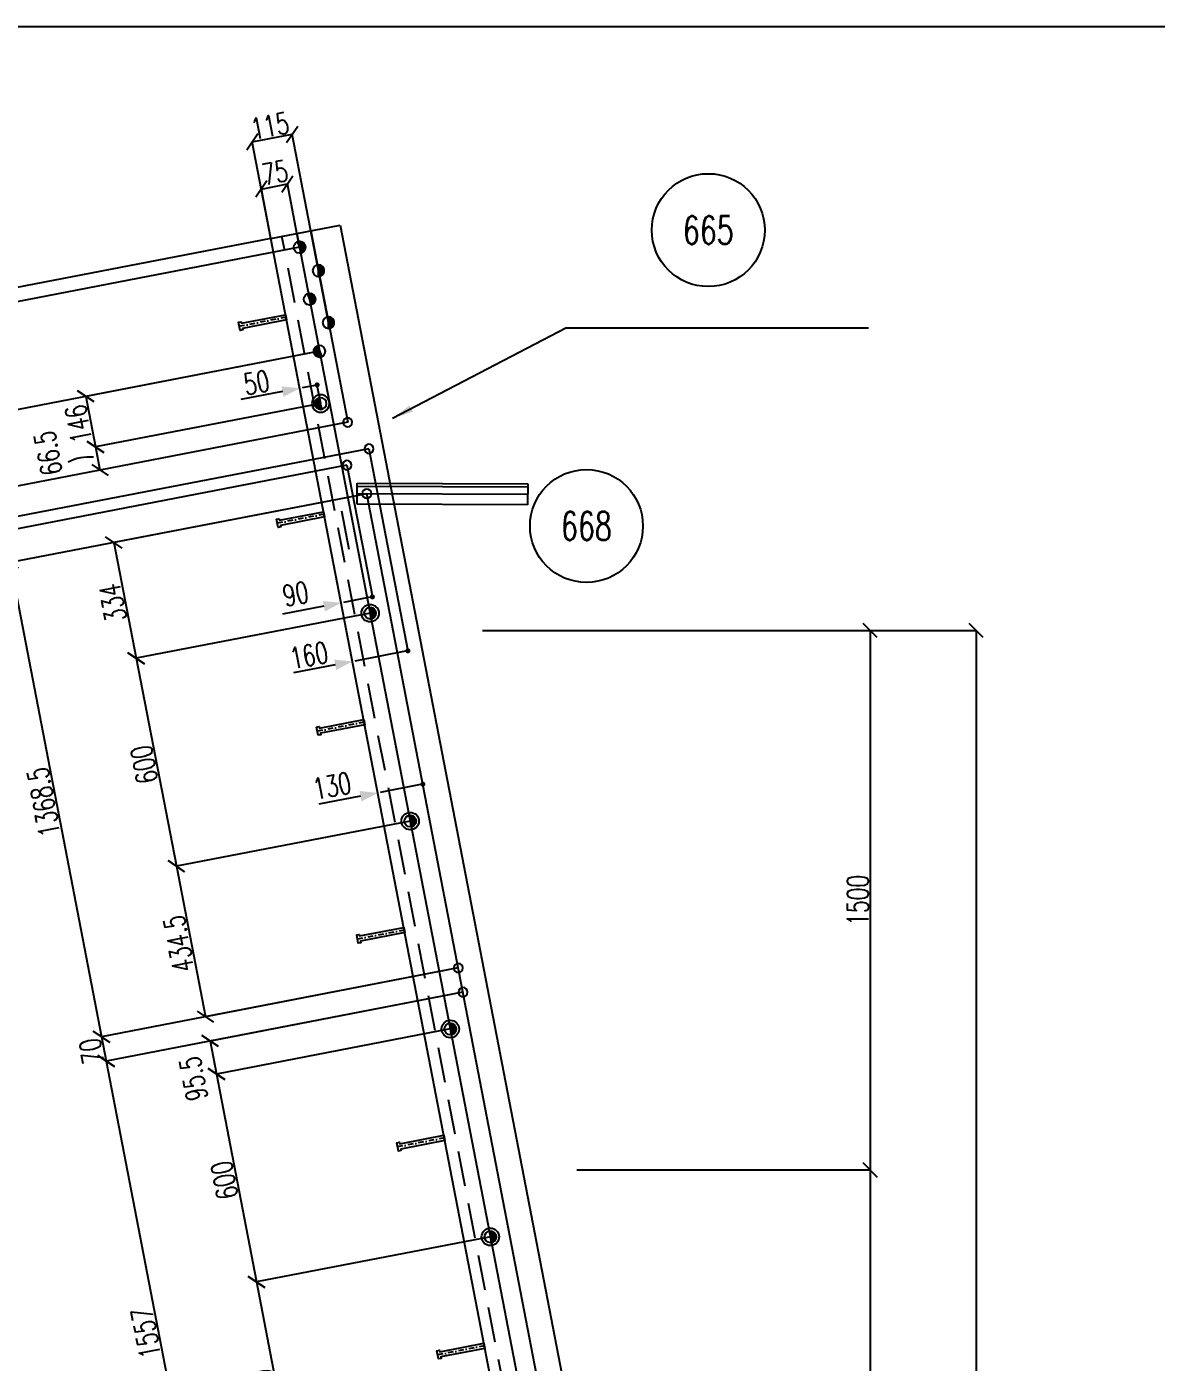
# Model space of a CAD drawing. Extents: x 650600 to 666820, y -4460 to 7020.
# Drawn here: x 660417 to 663619, y 3235 to 7020 of the extents above; entities that cross this region are included whole.
import ezdxf
from ezdxf.enums import TextEntityAlignment as Align

# ---------------------------------------------------------------- set-up
doc = ezdxf.new("R2010")
doc.units = 0
doc.header["$LTSCALE"] = 200
doc.header["$MEASUREMENT"] = 0
doc.linetypes.add('DASHDOT', pattern=[1, 0.5, -0.25, 0, -0.25])
doc.linetypes.add('DASHED', pattern=[0.75, 0.5, -0.25])
doc.layers.get('0').update_dxf_attribs({"linetype": 'CONTINUOUS'})
for name, color, linetype in [('ASSI', 6, 'CONTINUOUS'), ('BOLLINI_1', 7, 'CONTINUOUS'), ('Echelon', 1, 'CONTINUOUS'), ('FORI', 2, 'CONTINUOUS'), ('LINEA_ANG', 2, 'CONTINUOUS'), ('LS', 7, 'CONTINUOUS'), ('MZ', 6, 'DASHDOT'), ('QT_MAL', 7, 'CONTINUOUS'), ('QT_MPR', 7, 'CONTINUOUS'), ('QT_MSP', 7, 'CONTINUOUS'), ('TRAT-Y', 7, 'DASHED')]:
    doc.layers.add(name, color=color, linetype=linetype)
doc.styles.add('QUOTE', font='ROMANS8.SHX', dxfattribs={"width": 0.7})
doc.styles.add('RQL', font='ROMANS8.SHX', dxfattribs={"width": 0.7})
doc.styles.add('RS', font='ROMANS8.shx', dxfattribs={"width": 0.7})
doc.styles.get("Standard").update_dxf_attribs({"font": 'ROMANS8.SHX', "width": 0.7})
doc.dimstyles.new('FRECCE1', dxfattribs={"dimtxt": 60, "dimasz": 6.66, "dimexe": 0, "dimexo": 0, "dimgap": 1, "dimtad": 1, "dimzin": 0, "dimdsep": 46, "dimtxsty": 'RS', "dimblk1": 'QUOTP', "dimblk2": 'QUOTF', "dimsah": 1, "dimcen": 0, "dimclrd": 2, "dimclre": 2, "dimclrt": 7, "dimadec": 0, "dimazin": 0, "dimtfac": 1, "dimtix": 1, "dimtmove": 2, "dimatfit": 3, "dimldrblk": 'QUOTP', "dimfxl": 1, "dimtolj": 1, "dimtzin": 0, "dimarcsym": 0})
doc.dimstyles.new('TRATTO', dxfattribs={"dimscale": 0, "dimtxt": 60, "dimasz": 40, "dimexe": 0, "dimexo": 0, "dimgap": 5, "dimtad": 1, "dimrnd": 0.5, "dimdsep": 46, "dimtxsty": 'RS', "dimblk1": 'OBLIQUE', "dimblk2": 'OBLIQUE', "dimsah": 1, "dimcen": 0.09, "dimclrd": 2, "dimclre": 2, "dimclrt": 7, "dimadec": 0, "dimazin": 0, "dimtfac": 1, "dimtix": 1, "dimtmove": 2, "dimatfit": 3, "dimfxl": 1, "dimtolj": 1, "dimtzin": 0, "dimarcsym": 0})

# ---------------------------------------------------------------- blocks, each defined once
blk = doc.blocks.new('P20')
at = {"color": 0}
for p, q in [((0, 0.98), (0.02, 1)), ((0, 0.94), (0.06, 1)), ((1, -0.01), (0, 0.99)), ((0, 0.89), (0.1, 0.99)), ((0, 0.85), (0.14, 0.99)), ((0, 0.8), (0.18, 0.98)), ((0, 0.76), (0.22, 0.98)), ((0, 0.71), (0.25, 0.97)), ((0, 0.67), (0.29, 0.96)), ((1, -0.05), (0, 0.95)), ((0, 0.62), (0.32, 0.95)), ((0, 0.58), (0.36, 0.93)), ((0, 0.53), (0.39, 0.92)), ((0, 0.49), (0.42, 0.91)), ((1, -0.09), (0, 0.9)), ((0, 0.44), (0.45, 0.89)), ((0, 0.4), (0.48, 0.88)), ((0.99, -0.13), (0, 0.86)), ((0, 0.35), (0.51, 0.86)), ((0, 0.31), (0.54, 0.84)), ((0, 0.26), (0.56, 0.83)), ((0.99, -0.17), (0, 0.81)), ((0, 0.22), (0.59, 0.81)), ((0, 0.17), (0.61, 0.79)), ((0.98, -0.21), (0, 0.77)), ((0, 0.13), (0.64, 0.77)), ((0, 0.08), (0.66, 0.75)), ((0, 0.04), (0.69, 0.73)), ((0.97, -0.25), (0, 0.72)), ((0, -0.01), (0.71, 0.7)), ((0.96, -0.28), (0, 0.68)), ((0, -0.05), (0.73, 0.68)), ((0, -0.1), (0.75, 0.66)), ((0.95, -0.32), (0, 0.63)), ((0, -0.14), (0.77, 0.63)), ((0, -0.19), (0.79, 0.61)), ((0.94, -0.35), (0, 0.59)), ((0, -0.23), (0.81, 0.58)), ((0, -0.28), (0.83, 0.56)), ((0.92, -0.38), (0, 0.54)), ((0, -0.32), (0.85, 0.53)), ((0.91, -0.41), (0, 0.5)), ((0, -0.36), (0.87, 0.5)), ((0, -0.41), (0.88, 0.47)), ((0.9, -0.44), (0, 0.45)), ((0, -0.45), (0.9, 0.44)), ((0.88, -0.47), (0, 0.41)), ((0, -0.5), (0.91, 0.41)), ((0, -0.54), (0.92, 0.38)), ((0.87, -0.5), (0, 0.36)), ((0, -0.59), (0.94, 0.35)), ((0.85, -0.53), (0, 0.32)), ((0, -0.63), (0.95, 0.31)), ((0, -0.68), (0.96, 0.28)), ((0.83, -0.56), (0, 0.27)), ((0, -0.72), (0.97, 0.25)), ((0.81, -0.58), (0, 0.23)), ((0, -0.77), (0.98, 0.21)), ((0.79, -0.61), (0, 0.18)), ((0, -0.81), (0.99, 0.17)), ((0.77, -0.63), (0, 0.14)), ((0, -0.86), (0.99, 0.13)), ((0.75, -0.66), (0, 0.09)), ((0, -0.9), (1, 0.09)), ((0.73, -0.68), (0, 0.05)), ((0, -0.95), (1, 0.05)), ((0.71, -0.7), (0, 0.01)), ((0, -0.99), (1, 0.01)), ((1, 0.04), (0.04, 1)), ((1, 0.09), (0.09, 1)), ((0.99, 0.14), (0.14, 0.99)), ((0.98, 0.19), (0.19, 0.98)), ((0.97, 0.25), (0.25, 0.97)), ((0.95, 0.31), (0.31, 0.95)), ((0.92, 0.38), (0.38, 0.92)), ((0.88, 0.47), (0.47, 0.88)), ((0.81, 0.59), (0.59, 0.81)), ((0.69, -0.73), (0, -0.04)), ((0.66, -0.75), (0, -0.08)), ((0.64, -0.77), (0, -0.13)), ((0.61, -0.79), (0, -0.17)), ((0.59, -0.81), (0, -0.22)), ((0.56, -0.83), (0, -0.26)), ((0.54, -0.84), (0, -0.31)), ((0.51, -0.86), (0, -0.35)), ((0.48, -0.88), (0, -0.4)), ((0.45, -0.89), (0, -0.44)), ((0.42, -0.91), (0, -0.49)), ((0.39, -0.92), (0, -0.53)), ((0.36, -0.93), (0, -0.58)), ((0.32, -0.95), (0, -0.62)), ((0.29, -0.96), (0, -0.67)), ((0.25, -0.97), (0, -0.71)), ((0.22, -0.98), (0, -0.76)), ((0.18, -0.98), (0, -0.8)), ((0.14, -0.99), (0, -0.85)), ((0.1, -0.99), (0, -0.89)), ((0.04, -1), (1, -0.04)), ((0.09, -1), (1, -0.09)), ((0.14, -0.99), (0.99, -0.14)), ((0.19, -0.98), (0.98, -0.19)), ((0.25, -0.97), (0.97, -0.25)), ((0.31, -0.95), (0.95, -0.31)), ((0.38, -0.92), (0.92, -0.38)), ((0.47, -0.88), (0.88, -0.47)), ((0.59, -0.81), (0.81, -0.59))]:
    blk.add_line(p, q, dxfattribs=at)
for radius in [1.5, 1]:
    blk.add_circle((0, 0), radius)
blk = doc.blocks.new('QUOTP')
at = {"layer": 'ASSI', "color": 2, "const_width": 1.07}
blk.add_lwpolyline([(-0.53, 0, 1), (0.53, 0, 1)], format="xyb", close=True, dxfattribs=at)
blk = doc.blocks.new('QUOTF')
at = {"layer": 'LS', "color": 2}
blk.add_line((7.5, 0), (25.5, 0), dxfattribs=at)
blk.add_solid([(7.5, 2.25), (0, 0), (7.5, -2.25)], dxfattribs=at)
blk = doc.blocks.new('*D21')
at = {"layer": 'QT_MAL', "color": 2, "lineweight": -2, "transparency": 16777216}
for p, q in [((661191.4, 5995.1), (661191.4, 5995.1)), ((661233.9, 6003.3), (661197.9, 5996.4)), ((661240.5, 6004.6), (661240.5, 6004.6))]:
    blk.add_line(p, q, dxfattribs=at)
at = {"layer": 'QT_MAL', "color": 2, "lineweight": -2, "transparency": 16777216, "xscale": 6.66, "yscale": 6.66, "zscale": 6.66}
for name, p, rotation in [('QUOTF', (661191.4, 5995.1), 190.9154326102406), ('QUOTP', (661240.5, 6004.6), 10.91543261024063)]:
    blk.add_blockref(name, p, dxfattribs=dict(at, rotation=rotation))
at = {"layer": 'QT_MAL', "color": 7, "transparency": 16777216, "insert": (661068.8, 6011.4), "char_height": 60, "attachment_point": 5, "rotation": 10.9154, "style": 'RS'}
blk.add_mtext('\\A1;50', dxfattribs=at)
blk = doc.blocks.new('_OBLIQUE')
at = {"color": 0, "linetype": 'ByBlock'}
blk.add_line((-0.5, -0.5), (0.5, 0.5), dxfattribs=at)
blk = doc.blocks.new('*D22')
at = {"layer": 'LS', "color": 2, "lineweight": -2, "transparency": 16777216}
for p, q in [((661709.6, 5308.5), (663108.1, 5308.5)), ((663108.1, 5308.5), (663108.1, -806.3)), ((660999.9, -806.3), (663108.1, -806.3))]:
    blk.add_line(p, q, dxfattribs=at)
at = {"layer": 'LS', "color": 2, "lineweight": -2, "transparency": 16777216, "xscale": 40, "yscale": 40, "zscale": 40}
for p, rotation in [((663108.1, 5308.5), 90), ((663108.1, -806.3), 270)]:
    blk.add_blockref('_OBLIQUE', p, dxfattribs=dict(at, rotation=rotation))
at = {"layer": 'LS', "color": 7, "transparency": 16777216, "insert": (663073.1, 2251.1), "char_height": 60, "attachment_point": 5, "rotation": 90, "style": 'RS'}
blk.add_mtext('\\A1;6000', dxfattribs=at)
blk = doc.blocks.new('*D23')
at = {"layer": 'LS', "color": 2, "lineweight": -2, "transparency": 16777216}
for p, q in [((661709.6, 5308.5), (662808.1, 5308.5)), ((662808.1, 5308.5), (662808.1, 3779.8)), ((661976.6, 3779.8), (662808.1, 3779.8))]:
    blk.add_line(p, q, dxfattribs=at)
at = {"layer": 'LS', "color": 2, "lineweight": -2, "transparency": 16777216, "xscale": 40, "yscale": 40, "zscale": 40}
for p, rotation in [((662808.1, 5308.5), 90), ((662808.1, 3779.8), 270)]:
    blk.add_blockref('_OBLIQUE', p, dxfattribs=dict(at, rotation=rotation))
at = {"layer": 'LS', "color": 7, "transparency": 16777216, "insert": (662773.1, 4544.1), "char_height": 60, "attachment_point": 5, "rotation": 90, "style": 'RS'}
blk.add_mtext('\\A1;1500', dxfattribs=at)
blk = doc.blocks.new('*D24')
at = {"layer": 'LS', "color": 2, "lineweight": -2, "transparency": 16777216}
for p, q in [((661976.6, 3779.8), (662808.1, 3779.8)), ((662808.1, 3779.8), (662808.1, 2251.1)), ((662567.5, 2251.1), (662808.1, 2251.1))]:
    blk.add_line(p, q, dxfattribs=at)
at = {"layer": 'LS', "color": 2, "lineweight": -2, "transparency": 16777216, "xscale": 40, "yscale": 40, "zscale": 40}
for p, rotation in [((662808.1, 3779.8), 90), ((662808.1, 2251.1), 270)]:
    blk.add_blockref('_OBLIQUE', p, dxfattribs=dict(at, rotation=rotation))
at = {"layer": 'LS', "color": 7, "transparency": 16777216, "insert": (662773.1, 3015.4), "char_height": 60, "attachment_point": 5, "rotation": 90, "style": 'RS'}
blk.add_mtext('\\A1;1500', dxfattribs=at)
blk = doc.blocks.new('16')
blk.add_circle((0, 0), 1)
blk = doc.blocks.new('20')
at = {"color": 0}
for p, q in [((0, 0.98), (0.02, 1)), ((0, 0.94), (0.06, 1)), ((1, -0.01), (0, 0.99)), ((0, 0.89), (0.1, 0.99)), ((0, 0.85), (0.14, 0.99)), ((0, 0.8), (0.18, 0.98)), ((0, 0.76), (0.22, 0.98)), ((0, 0.71), (0.25, 0.97)), ((0, 0.67), (0.29, 0.96)), ((1, -0.05), (0, 0.95)), ((0, 0.62), (0.32, 0.95)), ((0, 0.58), (0.36, 0.93)), ((0, 0.53), (0.39, 0.92)), ((0, 0.49), (0.42, 0.91)), ((1, -0.09), (0, 0.9)), ((0, 0.44), (0.45, 0.89)), ((0, 0.4), (0.48, 0.88)), ((0.99, -0.13), (0, 0.86)), ((0, 0.35), (0.51, 0.86)), ((0, 0.31), (0.54, 0.84)), ((0, 0.26), (0.56, 0.83)), ((0.99, -0.17), (0, 0.81)), ((0, 0.22), (0.59, 0.81)), ((0, 0.17), (0.61, 0.79)), ((0.98, -0.21), (0, 0.77)), ((0, 0.13), (0.64, 0.77)), ((0, 0.08), (0.66, 0.75)), ((0, 0.04), (0.69, 0.73)), ((0.97, -0.25), (0, 0.72)), ((0, -0.01), (0.71, 0.7)), ((0.96, -0.28), (0, 0.68)), ((0, -0.05), (0.73, 0.68)), ((0, -0.1), (0.75, 0.66)), ((0.95, -0.32), (0, 0.63)), ((0, -0.14), (0.77, 0.63)), ((0, -0.19), (0.79, 0.61)), ((0.94, -0.35), (0, 0.59)), ((0, -0.23), (0.81, 0.58)), ((0, -0.28), (0.83, 0.56)), ((0.92, -0.38), (0, 0.54)), ((0, -0.32), (0.85, 0.53)), ((0.91, -0.41), (0, 0.5)), ((0, -0.36), (0.87, 0.5)), ((0, -0.41), (0.88, 0.47)), ((0.9, -0.44), (0, 0.45)), ((0, -0.45), (0.9, 0.44)), ((0.88, -0.47), (0, 0.41)), ((0, -0.5), (0.91, 0.41)), ((0, -0.54), (0.92, 0.38)), ((0.87, -0.5), (0, 0.36)), ((0, -0.59), (0.94, 0.35)), ((0.85, -0.53), (0, 0.32)), ((0, -0.63), (0.95, 0.31)), ((0, -0.68), (0.96, 0.28)), ((0.83, -0.56), (0, 0.27)), ((0, -0.72), (0.97, 0.25)), ((0.81, -0.58), (0, 0.23)), ((0, -0.77), (0.98, 0.21)), ((0.79, -0.61), (0, 0.18)), ((0, -0.81), (0.99, 0.17)), ((0.77, -0.63), (0, 0.14)), ((0, -0.86), (0.99, 0.13)), ((0.75, -0.66), (0, 0.09)), ((0, -0.9), (1, 0.09)), ((0.73, -0.68), (0, 0.05)), ((0, -0.95), (1, 0.05)), ((0.71, -0.7), (0, 0.01)), ((0, -0.99), (1, 0.01)), ((1, 0.04), (0.04, 1)), ((1, 0.09), (0.09, 1)), ((0.99, 0.14), (0.14, 0.99)), ((0.98, 0.19), (0.19, 0.98)), ((0.97, 0.25), (0.25, 0.97)), ((0.95, 0.31), (0.31, 0.95)), ((0.92, 0.38), (0.38, 0.92)), ((0.88, 0.47), (0.47, 0.88)), ((0.81, 0.59), (0.59, 0.81)), ((0.69, -0.73), (0, -0.04)), ((0.66, -0.75), (0, -0.08)), ((0.64, -0.77), (0, -0.13)), ((0.61, -0.79), (0, -0.17)), ((0.59, -0.81), (0, -0.22)), ((0.56, -0.83), (0, -0.26)), ((0.54, -0.84), (0, -0.31)), ((0.51, -0.86), (0, -0.35)), ((0.48, -0.88), (0, -0.4)), ((0.45, -0.89), (0, -0.44)), ((0.42, -0.91), (0, -0.49)), ((0.39, -0.92), (0, -0.53)), ((0.36, -0.93), (0, -0.58)), ((0.32, -0.95), (0, -0.62)), ((0.29, -0.96), (0, -0.67)), ((0.25, -0.97), (0, -0.71)), ((0.22, -0.98), (0, -0.76)), ((0.18, -0.98), (0, -0.8)), ((0.14, -0.99), (0, -0.85)), ((0.1, -0.99), (0, -0.89)), ((0.04, -1), (1, -0.04)), ((0.09, -1), (1, -0.09)), ((0.14, -0.99), (0.99, -0.14)), ((0.19, -0.98), (0.98, -0.19)), ((0.25, -0.97), (0.97, -0.25)), ((0.31, -0.95), (0.95, -0.31)), ((0.38, -0.92), (0.92, -0.38)), ((0.47, -0.88), (0.88, -0.47)), ((0.59, -0.81), (0.81, -0.59))]:
    blk.add_line(p, q, dxfattribs=at)
blk.add_line((0, 1), (0, -1))
blk.add_circle((0, 0), 1)
blk = doc.blocks.new('*D34')
at = {"layer": 'QT_MAL', "color": 2, "lineweight": -2, "transparency": 16777216}
for p, q in [((661491.3, 5249.8), (661347.3, 5222)), ((661497.8, 5251.1), (661497.8, 5251.1))]:
    blk.add_line(p, q, dxfattribs=at)
at = {"layer": 'QT_MAL', "color": 2, "lineweight": -2, "transparency": 16777216, "xscale": 6.66, "yscale": 6.66, "zscale": 6.66}
for name, p, rotation in [('QUOTF', (661340.7, 5220.8), 190.9154326102521), ('QUOTP', (661497.8, 5251.1), 10.91543261025214)]:
    blk.add_blockref(name, p, dxfattribs=dict(at, rotation=rotation))
at = {"layer": 'QT_MAL', "color": 7, "transparency": 16777216, "insert": (661217.2, 5238.3), "char_height": 60, "attachment_point": 5, "rotation": 10.9154, "style": 'RS'}
blk.add_mtext('\\A1;160', dxfattribs=at)
blk = doc.blocks.new('*D35')
at = {"layer": 'QT_MAL', "color": 2, "lineweight": -2, "transparency": 16777216}
for p, q in [((661308.7, 5386.9), (661308.7, 5386.9)), ((661390.5, 5402.7), (661315.2, 5388.2)), ((661397.1, 5403.9), (661397.1, 5403.9))]:
    blk.add_line(p, q, dxfattribs=at)
at = {"layer": 'QT_MAL', "color": 2, "lineweight": -2, "transparency": 16777216, "xscale": 6.66, "yscale": 6.66, "zscale": 6.66}
for name, p, rotation in [('QUOTF', (661308.7, 5386.9), 190.9154326102534), ('QUOTP', (661397.1, 5403.9), 10.91543261025334)]:
    blk.add_blockref(name, p, dxfattribs=dict(at, rotation=rotation))
at = {"layer": 'QT_MAL', "color": 7, "transparency": 16777216, "insert": (661179.8, 5412), "char_height": 60, "attachment_point": 5, "rotation": 10.9154, "style": 'RS'}
blk.add_mtext('\\A1;90', dxfattribs=at)
blk = doc.blocks.new('*D38')
at = {"layer": 'LS', "color": 2, "lineweight": -2, "transparency": 16777216}
for p, q in [((661082.5, 6559.8), (661156.1, 6574.1)), ((661109.5, 6419.8), (661082.5, 6559.8)), ((661190.8, 6394.5), (661156.1, 6574.1))]:
    blk.add_line(p, q, dxfattribs=at)
at = {"layer": 'LS', "color": 2, "lineweight": -2, "transparency": 16777216, "xscale": 40, "yscale": 40, "zscale": 40}
for p, rotation in [((661156.1, 6574.1), 10.91543261400001), ((661082.5, 6559.8), 190.915432614)]:
    blk.add_blockref('_OBLIQUE', p, dxfattribs=dict(at, rotation=rotation))
at = {"layer": 'LS', "color": 7, "transparency": 16777216, "insert": (661121.1, 6606.4), "char_height": 60, "attachment_point": 5, "rotation": 10.9154, "style": 'RS'}
blk.add_mtext('\\A1;75', dxfattribs=at)
blk = doc.blocks.new('*D39')
at = {"layer": 'LS', "color": 2, "lineweight": -2, "transparency": 16777216}
for p, q in [((661056.8, 6693.1), (661169.7, 6714.9)), ((661272.6, 6181.2), (661169.7, 6714.9)), ((661109.5, 6419.8), (661056.8, 6693.1))]:
    blk.add_line(p, q, dxfattribs=at)
at = {"layer": 'LS', "color": 2, "lineweight": -2, "transparency": 16777216, "xscale": 40, "yscale": 40, "zscale": 40}
for p, rotation in [((661169.7, 6714.9), 10.91543261400001), ((661056.8, 6693.1), 190.915432614)]:
    blk.add_blockref('_OBLIQUE', p, dxfattribs=dict(at, rotation=rotation))
at = {"layer": 'LS', "color": 7, "transparency": 16777216, "insert": (661106.6, 6738.4), "char_height": 60, "attachment_point": 5, "rotation": 10.9154, "style": 'RS'}
blk.add_mtext('\\A1;115', dxfattribs=at)
blk = doc.blocks.new('A$C6E393FD9')
at = {"layer": 'Echelon', "color": 3}
blk.add_lwpolyline([(2.5, 0), (0, 19.8), (168.6, 41.4), (167.9, 47.2), (177.8, 48.5), (181.8, 17.1), (171.9, 15.8), (171.2, 21.6), (2.5, 0)], close=True, dxfattribs=at)
at = {"layer": 'MZ', "ltscale": 0.2}
blk.add_line((1.3, 9.9), (179.8, 32.8), dxfattribs=at)
blk = doc.blocks.new('ASSE98')
blk.add_line((0, 0), (1, 0))
at = {"color": 7, "style": 'QUOTE', "width": 0.5, "flags": 1}
for tag, p in [('TI', (1.3831, 6.8273)), ('DI_S', (1.3831, 6.4218)), ('D_S', (1.3831, 6.0209)), ('E_S', (1.3831, 5.6806)), ('NFORI', (1.3645, 5.2979)), ('ALAR', (1.3635, 4.9325)), ('FAM', (1.3775, 4.5465)), ('ALA', (1.3831, 4.1926)), ('DISP2', (1.3831, 3.8497)), ('DISP1', (1.3831, 3.5069)), ('PINZAF', (1.3831, 3.164)), ('PINZAI', (1.3831, 2.8211)), ('TRP', (1.3831, 2.4783)), ('NP', (1.3831, 2.1354)), ('SV', (1.3831, 1.7926)), ('PESO', (1.3831, 1.4497)), ('QUA', (1.3831, 1.1069)), ('LUN', (1.3831, 0.764)), ('PROF', (1.3831, 0.4211)), ('POS', (1.3831, 0.0783))]:
    blk.add_attdef(tag, p, '', height=0.2, dxfattribs=at)
at = {"color": 7, "flags": 1}
for tag, p in [('LAV1', (3.0743, 6.8285)), ('LAV2', (3.0743, 6.4951)), ('LAV3', (3.0743, 6.1618)), ('LAV4', (3.0743, 5.8285)), ('LAV5', (3.0743, 5.4951)), ('LAV6', (3.0743, 5.1618)), ('LAV7', (3.0743, 4.8285)), ('LAV8', (3.0743, 4.4951)), ('LAV9', (3.0743, 4.1618)), ('LAV10', (3.0743, 3.8285))]:
    blk.add_attdef(tag, p, '', height=0.2, dxfattribs=at)
blk = doc.blocks.new('*D78')
at = {"layer": 'QT_MPR', "color": 2, "lineweight": -2, "transparency": 16777216}
for p, q in [((661109.5, 6419.9), (660225.8, 6249.4)), ((661190.8, 6394.5), (660233.4, 6209.9)), ((660225.8, 6249.4), (660233.4, 6209.9))]:
    blk.add_line(p, q, dxfattribs=at)
at = {"layer": 'QT_MPR', "color": 2, "lineweight": -2, "transparency": 16777216, "xscale": 40, "yscale": 40, "zscale": 40}
for p, rotation in [((660225.8, 6249.4), 100.9154326102502), ((660233.4, 6209.9), 280.9154326102502)]:
    blk.add_blockref('_OBLIQUE', p, dxfattribs=dict(at, rotation=rotation))
at = {"layer": 'QT_MPR', "color": 7, "transparency": 16777216, "insert": (660168.3, 6319.8), "char_height": 60, "attachment_point": 5, "rotation": 100.9154, "style": 'RS'}
blk.add_mtext('\\A1;40.5', dxfattribs=at)
blk = doc.blocks.new('*D79')
at = {"layer": 'QT_MPR', "color": 2, "lineweight": -2, "transparency": 16777216}
for p, q in [((661190.8, 6394.5), (660233.4, 6209.9)), ((660233.4, 6209.9), (660290.2, 5915.3)), ((661247.6, 6099.9), (660290.2, 5915.3))]:
    blk.add_line(p, q, dxfattribs=at)
at = {"layer": 'QT_MPR', "color": 2, "lineweight": -2, "transparency": 16777216, "xscale": 40, "yscale": 40, "zscale": 40}
for p, rotation in [((660233.4, 6209.9), 100.9154326102502), ((660290.2, 5915.3), 280.9154326102502)]:
    blk.add_blockref('_OBLIQUE', p, dxfattribs=dict(at, rotation=rotation))
at = {"layer": 'QT_MPR', "color": 7, "transparency": 16777216, "insert": (660302.3, 6070.5), "char_height": 60, "attachment_point": 5, "rotation": 100.9154, "style": 'RS'}
blk.add_mtext('\\A1;75x4', dxfattribs=at)
blk = doc.blocks.new('*D80')
at = {"layer": 'QT_MPR', "color": 2, "lineweight": -2, "transparency": 16777216}
for p, q in [((661190.8, 6394.5), (660233.4, 6209.9)), ((660233.4, 6209.9), (660290.2, 5915.3)), ((661247.6, 6099.9), (660290.2, 5915.3))]:
    blk.add_line(p, q, dxfattribs=at)
at = {"layer": 'QT_MPR', "color": 2, "lineweight": -2, "transparency": 16777216, "xscale": 40, "yscale": 40, "zscale": 40}
for p, rotation in [((660233.4, 6209.9), 100.9154326102502), ((660290.2, 5915.3), 280.9154326102502)]:
    blk.add_blockref('_OBLIQUE', p, dxfattribs=dict(at, rotation=rotation))
at = {"layer": 'QT_MPR', "color": 7, "transparency": 16777216, "insert": (660227.4, 6056), "char_height": 60, "attachment_point": 5, "rotation": 100.9154, "style": 'RS'}
blk.add_mtext('\\A1;300', dxfattribs=at)
blk = doc.blocks.new('*D81')
at = {"layer": 'QT_MPR', "color": 2, "lineweight": -2, "transparency": 16777216}
for p, q in [((661247.6, 6099.9), (660290.2, 5915.3)), ((660290.2, 5915.3), (660330.5, 5706.6)), ((661327.1, 5898.8), (660330.5, 5706.6))]:
    blk.add_line(p, q, dxfattribs=at)
at = {"layer": 'QT_MPR', "color": 2, "lineweight": -2, "transparency": 16777216, "xscale": 40, "yscale": 40, "zscale": 40}
for p, rotation in [((660290.2, 5915.3), 100.9154326102502), ((660330.5, 5706.6), 280.9154326102502)]:
    blk.add_blockref('_OBLIQUE', p, dxfattribs=dict(at, rotation=rotation))
at = {"layer": 'QT_MPR', "color": 7, "transparency": 16777216, "insert": (660276, 5804.3), "char_height": 60, "attachment_point": 5, "rotation": 100.9154, "style": 'RS'}
blk.add_mtext('\\A1;212.5', dxfattribs=at)
blk = doc.blocks.new('*D82')
at = {"layer": 'QT_MPR', "color": 2, "lineweight": -2, "transparency": 16777216}
for p, q in [((661327.1, 5898.8), (660330.5, 5706.6)), ((661387.4, 5823.5), (660346.6, 5622.8)), ((660330.5, 5706.6), (660346.6, 5622.8))]:
    blk.add_line(p, q, dxfattribs=at)
at = {"layer": 'QT_MPR', "color": 2, "lineweight": -2, "transparency": 16777216, "xscale": 40, "yscale": 40, "zscale": 40}
for p, rotation in [((660330.5, 5706.6), 100.9154326102502), ((660346.6, 5622.8), 280.9154326102502)]:
    blk.add_blockref('_OBLIQUE', p, dxfattribs=dict(at, rotation=rotation))
at = {"layer": 'QT_MPR', "color": 7, "transparency": 16777216, "insert": (660215.8, 5641), "char_height": 60, "attachment_point": 5, "rotation": 100.9154, "style": 'RS'}
blk.add_mtext('\\A1;85', dxfattribs=at)
blk = doc.blocks.new('*D83')
at = {"layer": 'QT_MPR', "color": 2, "lineweight": -2, "transparency": 16777216}
for p, q in [((661387.4, 5823.5), (660346.6, 5622.8)), ((661325.1, 5777), (660353, 5589.6)), ((660346.6, 5622.8), (660353, 5589.6))]:
    blk.add_line(p, q, dxfattribs=at)
at = {"layer": 'QT_MPR', "color": 2, "lineweight": -2, "transparency": 16777216, "xscale": 40, "yscale": 40, "zscale": 40}
for p, rotation in [((660346.6, 5622.8), 100.9154326102502), ((660353, 5589.6), 280.9154326102502)]:
    blk.add_blockref('_OBLIQUE', p, dxfattribs=dict(at, rotation=rotation))
at = {"layer": 'QT_MPR', "color": 7, "transparency": 16777216, "insert": (660315.4, 5599.6), "char_height": 60, "attachment_point": 5, "rotation": 100.9154, "style": 'RS'}
blk.add_mtext('\\A1;34', dxfattribs=at)
blk = doc.blocks.new('*D84')
at = {"layer": 'QT_MPR', "color": 2, "lineweight": -2, "transparency": 16777216}
for p, q in [((661325.1, 5777), (660353, 5589.6)), ((661381.4, 5696.2), (660370.1, 5501.2)), ((660353, 5589.6), (660370.1, 5501.2))]:
    blk.add_line(p, q, dxfattribs=at)
at = {"layer": 'QT_MPR', "color": 2, "lineweight": -2, "transparency": 16777216, "xscale": 40, "yscale": 40, "zscale": 40}
for p, rotation in [((660353, 5589.6), 100.9154326102502), ((660370.1, 5501.2), 280.9154326102502)]:
    blk.add_blockref('_OBLIQUE', p, dxfattribs=dict(at, rotation=rotation))
at = {"layer": 'QT_MPR', "color": 7, "transparency": 16777216, "insert": (660238.8, 5521.7), "char_height": 60, "attachment_point": 5, "rotation": 100.9154, "style": 'RS'}
blk.add_mtext('\\A1;90', dxfattribs=at)
blk = doc.blocks.new('*D85')
at = {"layer": 'QT_MPR', "color": 2, "lineweight": -2, "transparency": 16777216}
for p, q in [((661381.4, 5696.2), (660370.1, 5501.2)), ((660370.1, 5501.2), (660629.3, 4157.2)), ((661640.6, 4352.2), (660629.3, 4157.2))]:
    blk.add_line(p, q, dxfattribs=at)
at = {"layer": 'QT_MPR', "color": 2, "lineweight": -2, "transparency": 16777216, "xscale": 40, "yscale": 40, "zscale": 40}
for p, rotation in [((660370.1, 5501.2), 100.9154326102502), ((660629.3, 4157.2), 280.9154326102502)]:
    blk.add_blockref('_OBLIQUE', p, dxfattribs=dict(at, rotation=rotation))
at = {"layer": 'QT_MPR', "color": 7, "transparency": 16777216, "insert": (660465.3, 4822.5), "char_height": 60, "attachment_point": 5, "rotation": 100.9154, "style": 'RS'}
blk.add_mtext('\\A1;1368.5', dxfattribs=at)
blk = doc.blocks.new('*D86')
at = {"layer": 'QT_MPR', "color": 2, "lineweight": -2, "transparency": 16777216}
for p, q in [((661640.6, 4352.2), (660629.3, 4157.2)), ((661653.9, 4283.5), (660642.5, 4088.4)), ((660629.3, 4157.2), (660642.5, 4088.4))]:
    blk.add_line(p, q, dxfattribs=at)
at = {"layer": 'QT_MPR', "color": 2, "lineweight": -2, "transparency": 16777216, "xscale": 40, "yscale": 40, "zscale": 40}
for p, rotation in [((660629.3, 4157.2), 100.9154326102502), ((660642.5, 4088.4), 280.9154326102502)]:
    blk.add_blockref('_OBLIQUE', p, dxfattribs=dict(at, rotation=rotation))
at = {"layer": 'QT_MPR', "color": 7, "transparency": 16777216, "insert": (660601.5, 4116.2), "char_height": 60, "attachment_point": 5, "rotation": 100.9154, "style": 'RS'}
blk.add_mtext('\\A1;70', dxfattribs=at)
blk = doc.blocks.new('*D87')
at = {"layer": 'QT_MPR', "color": 2, "lineweight": -2, "transparency": 16777216}
for p, q in [((661653.9, 4283.5), (660642.5, 4088.4)), ((660642.5, 4088.4), (660937.3, 2559.7)), ((661948.7, 2754.8), (660937.3, 2559.7))]:
    blk.add_line(p, q, dxfattribs=at)
at = {"layer": 'QT_MPR', "color": 2, "lineweight": -2, "transparency": 16777216, "xscale": 40, "yscale": 40, "zscale": 40}
for p, rotation in [((660642.5, 4088.4), 100.9154326102502), ((660937.3, 2559.7), 280.9154326102502)]:
    blk.add_blockref('_OBLIQUE', p, dxfattribs=dict(at, rotation=rotation))
at = {"layer": 'QT_MPR', "color": 7, "transparency": 16777216, "insert": (660755.5, 3317.5), "char_height": 60, "attachment_point": 5, "rotation": 100.9154, "style": 'RS'}
blk.add_mtext('\\A1;1557', dxfattribs=at)
blk = doc.blocks.new('*D93')
at = {"layer": 'QT_MSP', "color": 2, "lineweight": -2, "transparency": 16777216}
for p, q in [((661247.6, 6099.9), (660584.8, 5972.1)), ((660584.8, 5972.1), (660612.4, 5828.8)), ((661250.7, 5951.8), (660612.4, 5828.8))]:
    blk.add_line(p, q, dxfattribs=at)
at = {"layer": 'QT_MSP', "color": 2, "lineweight": -2, "transparency": 16777216, "xscale": 40, "yscale": 40, "zscale": 40}
for p, rotation in [((660584.8, 5972.1), 100.9154326102502), ((660612.4, 5828.8), 280.9154326102502)]:
    blk.add_blockref('_OBLIQUE', p, dxfattribs=dict(at, rotation=rotation))
at = {"layer": 'QT_MSP', "color": 7, "transparency": 16777216, "insert": (660564.2, 5893.8), "char_height": 60, "attachment_point": 5, "rotation": 100.9154, "style": 'RS'}
blk.add_mtext('\\A1;146', dxfattribs=at)
blk = doc.blocks.new('*D94')
at = {"layer": 'QT_MSP', "color": 2, "lineweight": -2, "transparency": 16777216}
for p, q in [((661250.7, 5951.8), (660612.4, 5828.8)), ((661327.1, 5898.8), (660625, 5763.4)), ((660612.4, 5828.8), (660625, 5763.4))]:
    blk.add_line(p, q, dxfattribs=at)
at = {"layer": 'QT_MSP', "color": 2, "lineweight": -2, "transparency": 16777216, "xscale": 40, "yscale": 40, "zscale": 40}
for p, rotation in [((660612.4, 5828.8), 100.9154326102502), ((660625, 5763.4), 280.9154326102502)]:
    blk.add_blockref('_OBLIQUE', p, dxfattribs=dict(at, rotation=rotation))
at = {"layer": 'QT_MSP', "color": 7, "transparency": 16777216, "insert": (660477.9, 5811.2), "char_height": 60, "attachment_point": 5, "rotation": 100.9154, "style": 'RS'}
blk.add_mtext('\\A1;66.5', dxfattribs=at)
blk = doc.blocks.new('*D95')
at = {"layer": 'QT_MSP', "color": 2, "lineweight": -2, "transparency": 16777216}
for p, q in [((661381.4, 5696.2), (660664.6, 5558)), ((660664.6, 5558), (660727.9, 5229.8)), ((661390.7, 5357.6), (660727.9, 5229.8))]:
    blk.add_line(p, q, dxfattribs=at)
at = {"layer": 'QT_MSP', "color": 2, "lineweight": -2, "transparency": 16777216, "xscale": 40, "yscale": 40, "zscale": 40}
for p, rotation in [((660664.6, 5558), 100.9154326102502), ((660727.9, 5229.8), 280.9154326102502)]:
    blk.add_blockref('_OBLIQUE', p, dxfattribs=dict(at, rotation=rotation))
at = {"layer": 'QT_MSP', "color": 7, "transparency": 16777216, "insert": (660661.9, 5387.3), "char_height": 60, "attachment_point": 5, "rotation": 100.9154, "style": 'RS'}
blk.add_mtext('\\A1;334', dxfattribs=at)
blk = doc.blocks.new('*D96')
at = {"layer": 'QT_MSP', "color": 2, "lineweight": -2, "transparency": 16777216}
for p, q in [((661390.7, 5357.6), (660727.9, 5229.8)), ((660727.9, 5229.8), (660841.5, 4640.6)), ((661504.3, 4768.5), (660841.5, 4640.6))]:
    blk.add_line(p, q, dxfattribs=at)
at = {"layer": 'QT_MSP', "color": 2, "lineweight": -2, "transparency": 16777216, "xscale": 40, "yscale": 40, "zscale": 40}
for p, rotation in [((660727.9, 5229.8), 100.9154326102502), ((660841.5, 4640.6), 280.9154326102502)]:
    blk.add_blockref('_OBLIQUE', p, dxfattribs=dict(at, rotation=rotation))
at = {"layer": 'QT_MSP', "color": 7, "transparency": 16777216, "insert": (660750.4, 4928.6), "char_height": 60, "attachment_point": 5, "rotation": 100.9154, "style": 'RS'}
blk.add_mtext('\\A1;600', dxfattribs=at)
blk = doc.blocks.new('*D188')
at = {"layer": 'QT_MSP', "color": 2, "lineweight": -2, "transparency": 16777216}
for p, q in [((661504.3, 4768.5), (660841.5, 4640.6)), ((660841.5, 4640.6), (660923.8, 4214)), ((661640.6, 4352.2), (660923.8, 4214))]:
    blk.add_line(p, q, dxfattribs=at)
at = {"layer": 'QT_MSP', "color": 2, "lineweight": -2, "transparency": 16777216, "xscale": 40, "yscale": 40, "zscale": 40}
for p, rotation in [((660841.5, 4640.6), 100.9154326102502), ((660923.8, 4214), 280.9154326102502)]:
    blk.add_blockref('_OBLIQUE', p, dxfattribs=dict(at, rotation=rotation))
at = {"layer": 'QT_MSP', "color": 7, "transparency": 16777216, "insert": (660848.3, 4420.7), "char_height": 60, "attachment_point": 5, "rotation": 100.9154, "style": 'RS'}
blk.add_mtext('\\A1;434.5', dxfattribs=at)
blk = doc.blocks.new('*D187')
at = {"layer": 'QT_MSP', "color": 2, "lineweight": -2, "transparency": 16777216}
for p, q in [((661653.9, 4283.5), (660937.1, 4145.2)), ((661618, 4179.3), (660955.2, 4051.5)), ((660937.1, 4145.2), (660955.2, 4051.5))]:
    blk.add_line(p, q, dxfattribs=at)
at = {"layer": 'QT_MSP', "color": 2, "lineweight": -2, "transparency": 16777216, "xscale": 40, "yscale": 40, "zscale": 40}
for p, rotation in [((660937.1, 4145.2), 100.9154326102502), ((660955.2, 4051.5), 280.9154326102502)]:
    blk.add_blockref('_OBLIQUE', p, dxfattribs=dict(at, rotation=rotation))
at = {"layer": 'QT_MSP', "color": 7, "transparency": 16777216, "insert": (660889.9, 4038.4), "char_height": 60, "attachment_point": 5, "rotation": 100.9154, "style": 'RS'}
blk.add_mtext('\\A1;95.5', dxfattribs=at)
blk = doc.blocks.new('*D97')
at = {"layer": 'QT_MSP', "color": 2, "lineweight": -2, "transparency": 16777216}
for p, q in [((661618, 4179.3), (660955.2, 4051.5)), ((660955.2, 4051.5), (661068.8, 3462.4)), ((661731.6, 3590.2), (661068.8, 3462.4))]:
    blk.add_line(p, q, dxfattribs=at)
at = {"layer": 'QT_MSP', "color": 2, "lineweight": -2, "transparency": 16777216, "xscale": 40, "yscale": 40, "zscale": 40}
for p, rotation in [((660955.2, 4051.5), 100.9154326102502), ((661068.8, 3462.4), 280.9154326102502)]:
    blk.add_blockref('_OBLIQUE', p, dxfattribs=dict(at, rotation=rotation))
at = {"layer": 'QT_MSP', "color": 7, "transparency": 16777216, "insert": (660977.6, 3750.3), "char_height": 60, "attachment_point": 5, "rotation": 100.9154, "style": 'RS'}
blk.add_mtext('\\A1;600', dxfattribs=at)
blk = doc.blocks.new('*D98')
at = {"layer": 'QT_MSP', "color": 2, "lineweight": -2, "transparency": 16777216}
for p, q in [((661731.6, 3590.2), (661068.8, 3462.4)), ((661068.8, 3462.4), (661182.4, 2873.2)), ((661845.2, 3001), (661182.4, 2873.2))]:
    blk.add_line(p, q, dxfattribs=at)
at = {"layer": 'QT_MSP', "color": 2, "lineweight": -2, "transparency": 16777216, "xscale": 40, "yscale": 40, "zscale": 40}
for p, rotation in [((661068.8, 3462.4), 100.9154326102502), ((661182.4, 2873.2), 280.9154326102502)]:
    blk.add_blockref('_OBLIQUE', p, dxfattribs=dict(at, rotation=rotation))
at = {"layer": 'QT_MSP', "color": 7, "transparency": 16777216, "insert": (661091.2, 3161.2), "char_height": 60, "attachment_point": 5, "rotation": 100.9154, "style": 'RS'}
blk.add_mtext('\\A1;600', dxfattribs=at)
blk = doc.blocks.new('*D106')
at = {"layer": 'QT_MAL', "color": 2, "lineweight": -2, "transparency": 16777216}
blk.add_line((661533.6, 4871.8), (661419.1, 4849.7), dxfattribs=at)
at = {"layer": 'QT_MAL', "color": 2, "lineweight": -2, "transparency": 16777216, "xscale": 6.66, "yscale": 6.66, "zscale": 6.66}
for name, p, rotation in [('QUOTF', (661412.5, 4848.4), 190.9154326102502), ('QUOTP', (661540.2, 4873.1), 10.91543261025023)]:
    blk.add_blockref(name, p, dxfattribs=dict(at, rotation=rotation))
at = {"layer": 'QT_MAL', "color": 7, "transparency": 16777216, "insert": (661282.4, 4868.2), "char_height": 60, "attachment_point": 5, "rotation": 10.9154, "style": 'RS'}
blk.add_mtext('\\A1;130', dxfattribs=at)
blk = doc.blocks.new('xxx')
blk.add_circle((0, 0), 8)
at = {"color": 3, "style": 'RQL', "width": 0.7}
blk.add_attdef('POS', text='', height=4, dxfattribs=at).set_placement((0, 0), align=Align.MIDDLE)
at = {"color": 3, "style": 'RQL', "width": 0.7, "flags": 1}
blk.add_attdef('POS1', (-0.39, -5.42), '', height=2, dxfattribs=at)
at = {"style": 'RQL', "width": 0.7, "flags": 1}
blk.add_attdef('TIPO', (-0.39, -8.66), '', height=2, dxfattribs=at)

msp = doc.modelspace()

# ---------------------------------------------------------------- linework, layer by layer
at = {"layer": 'ASSI', "color": 6}
msp.add_line((661387.429, 5823.526), (661497.824, 5251.081), dxfattribs=at)
at = {"layer": 'LINEA_ANG'}
for p, q in [((661109.491, 6419.792), (661305.873, 6457.664)), ((661305.873, 6457.664), (662535.197, 83.119)), ((662338.816, 45.247), (661109.491, 6419.792)), ((661354.058, 5666.326), (661354.29, 5726.326)), ((661354.29, 5726.326), (661837.287, 5724.455)), ((661837.287, 5724.455), (661837.054, 5664.455)), ((661837.054, 5664.455), (661354.058, 5666.326))]:
    msp.add_line(p, q, dxfattribs=at)
at = {"layer": 'LINEA_ANG', "color": 2}
msp.add_line((661354.256, 5717.326), (661837.252, 5715.455), dxfattribs=at)
at = {"layer": 'LS', "color": 6}
for p, q in [((661222.42, 6441.571), (661327.102, 5898.753)), ((661183.144, 6433.996), (662412.469, 59.451)), ((661946.85, 6166.726), (661453.992, 5909.709)), ((661946.85, 6166.726), (662803.323, 6166.726)), ((661250.658, 5951.84), (661240.785, 6003.032)), ((661325.118, 5777.019), (661397.065, 5403.944)), ((662289.235, 988.865), (661381.427, 5696.22)), ((661309.368, 5647.451), (661330.259, 5539.124))]:
    msp.add_line(p, q, dxfattribs=at)
at = {"layer": 'LS', "color": 8}
msp.add_lwpolyline([(650600.201, 7019.728), (650600.201, -4460.272), (663320.201, -4460.272), (663320.201, -2860.272), (666820.201, -2860.272), (666820.201, 7019.728), (650600.201, 7019.728)], close=True, dxfattribs=at)
at = {"layer": 'LS', "const_width": 0.25}
msp.add_lwpolyline([(661109.116, 6419.792, 1), (661109.866, 6419.792, 1)], format="xyb", close=True, dxfattribs=at)
at = {"layer": 'LS', "color": 6}
msp.add_arc((660594.481, 5665.503), 134.523, 84.865989, 116.447745, dxfattribs=at)
msp.add_solid([(661502.569, 5946.319), (661453.992, 5909.709), (661511.817, 5928.585)], dxfattribs=at)
at = {"layer": 'TRAT-Y'}
msp.add_line((662370.237, 51.307), (661140.912, 6425.852), dxfattribs=at)

# ---------------------------------------------------------------- block references
at = {"layer": 'ASSI', "xscale": 483, "rotation": 179.7781018111162}
msp.add_blockref('ASSE98', (661837.171, 5694.455), dxfattribs=at)
at = {"layer": 'BOLLINI_1', "xscale": 19.99799999950235, "yscale": 19.99799999950235, "zscale": 19.99799999950235}
for p, values in [((662349.018, 6443.269), {'POS': '665'}), ((662003.844, 5604.734), {'POS': '668'})]:
    msp.add_blockref('xxx', p, dxfattribs=at).add_auto_attribs(values)
at = {"layer": 'FORI'}
for name, p, xscale, yscale, zscale, rotation in [('20', (661190.76, 6394.507), 16.5, 16.5, 16.5, 21.8308652204935), ('20', (661244.238, 6328.438), -16.5, 16.5, 16.5, 180.0000000000086), ('20', (661219.164, 6247.221), 16.5, 16.5, 16.5, 21.8308652204935), ('20', (661272.642, 6181.152), -16.5, 16.5, 16.5, 180.0000000000086), ('20', (661247.568, 6099.935), -16.5, 16.5, 16.5, 21.8308652204935), ('P20', (661250.658, 5951.84), -16.5, 16.5, 16.5, 14.2878129977173), ('16', (661327.102, 5898.753), -13, 13, 13, 21.87341759849351), ('16', (661387.429, 5823.526), -13, 13, 13, 21.8308652204935), ('16', (661325.118, 5777.019), -13, 13, 13, 21.78341070449347), ('16', (661381.427, 5696.22), -13, 13, 13, 21.8308652204935), ('P20', (661390.724, 5357.612), 16.5, 16.5, 16.5, 7.543052222774039), ('P20', (661504.34, 4768.468), 16.5, 16.5, 16.5, 7.543052222774039), ('16', (661640.619, 4352.202), -13, 13, 13, 21.8308652204935), ('16', (661653.874, 4283.469), -13, 13, 13, 21.8308652204935), ('P20', (661617.956, 4179.323), 16.5, 16.5, 16.5, 7.543052222774039), ('P20', (661731.572, 3590.178), 16.5, 16.5, 16.5, 7.543052222774039)]:
    msp.add_blockref(name, p, dxfattribs=dict(at, xscale=xscale, yscale=yscale, zscale=zscale, rotation=rotation))
at = {"layer": 'LS', "color": 6, "xscale": 0.75, "yscale": 0.75, "zscale": 0.75, "rotation": 183.6182233075684}
for p in [(661153.093, 6203.68), (661260.744, 5645.465), (661374.36, 5056.321), (661487.976, 4467.176), (661601.592, 3878.031), (661715.208, 3288.887)]:
    msp.add_blockref('A$C6E393FD9', p, dxfattribs=at)

# ---------------------------------------------------------------- dimensions: what is measured, and where the dimension line sits
at = {"layer": 'LS'}
dim = msp.add_linear_dim(base=(661169.711, 6714.89), p1=(661109.491, 6419.792), p2=(661272.642, 6181.152), angle=10.915433, text='115', dimstyle='TRATTO', override={"dimscale": 1}, dxfattribs=at)
dim.commit()
dim.dimension.update_dxf_attribs({"geometry": '*D39', "text_midpoint": (661106.619, 6738.368)})
dim = msp.add_linear_dim(base=(661156.134, 6574.053), p1=(661109.491, 6419.792), p2=(661190.76, 6394.507), angle=10.915433, text='75', dimstyle='TRATTO', override={"dimscale": 1}, dxfattribs=at)
dim.commit()
dim.dimension.update_dxf_attribs({"geometry": '*D38', "text_midpoint": (661121.063, 6606.401), "dimtype": 128})
for base, p1, p2, picture, middle in [((663108.095, -806.316), (661709.56, 5308.467), (660999.886, -806.316), '*D22', (663073.095, 2251.076)), ((662808.094, 3779.771), (661709.56, 5308.467), (661976.583, 3779.771), '*D23', (662773.094, 4544.119)), ((662808.094, 2251.076), (661976.583, 3779.771), (662567.528, 2251.076), '*D24', (662773.094, 3015.423))]:
    dim = msp.add_linear_dim(base=base, p1=p1, p2=p2, angle=90, dimstyle='TRATTO', override={"dimscale": 1, "dimlfac": 0.981228}, dxfattribs=at)
    dim.commit()
    dim.dimension.update_dxf_attribs({"geometry": picture, "text_midpoint": middle})
at = {"layer": 'QT_MAL'}
for base, p1, p2, angle, text, picture, middle in [((661191.392, 5995.105), (661240.488, 6004.573), (661191.392, 5995.105), 190.915433, '50', '*D21', (661068.849, 6011.402)), ((661308.683, 5386.9), (661397.065, 5403.944), (661308.683, 5386.9), 190.915433, '90', '*D35', (661179.804, 5411.989)), ((661340.719, 5220.783), (661497.824, 5251.081), (661340.719, 5220.783), 190.915433, '160', '*D34', (661217.236, 5238.324)), ((661412.523, 4848.45), (661540.171, 4873.066), (661412.523, 4848.45), 10.915433, '130', '*D106', (661282.39, 4868.224))]:
    dim = msp.add_linear_dim(base=base, p1=p1, p2=p2, angle=angle, text=text, dimstyle='FRECCE1', dxfattribs=at)
    dim.commit()
    dim.dimension.update_dxf_attribs({"geometry": picture, "text_midpoint": middle, "dimtype": 128})
at = {"layer": 'QT_MPR'}
for base, p1, p2, text, picture, middle in [((660233.39, 6209.879), (661109.476, 6419.871), (661190.76, 6394.507), '40.5', '*D78', (660168.324, 6319.837)), ((660290.198, 5915.307), (661190.76, 6394.507), (661247.568, 6099.935), '300', '*D80', (660227.427, 6055.965)), ((660290.198, 5915.307), (661190.76, 6394.507), (661247.568, 6099.935), '75x4', '*D79', (660302.337, 6070.48)), ((660346.606, 5622.805), (661327.102, 5898.753), (661387.429, 5823.526), '85', '*D82', (660215.793, 5641.008)), ((660353.019, 5589.551), (661387.429, 5823.526), (661325.118, 5777.019), '34', '*D83', (660315.446, 5599.55)), ((660370.062, 5501.18), (661325.118, 5777.019), (661381.427, 5696.22), '90', '*D84', (660238.802, 5521.695)), ((660629.254, 4157.162), (661381.427, 5696.22), (661640.619, 4352.202), '1368.5', '*D85', (660465.291, 4822.543)), ((660642.509, 4088.428), (661640.619, 4352.202), (661653.874, 4283.469), '70', '*D86', (660601.515, 4116.167)), ((660937.317, 2559.732), (661653.874, 4283.469), (661948.682, 2754.773), '1557', '*D87', (660755.546, 3317.452))]:
    dim = msp.add_linear_dim(base=base, p1=p1, p2=p2, angle=100.915433, text=text, dimstyle='TRATTO', override={"dimscale": 1}, dxfattribs=at)
    dim.commit()
    dim.dimension.update_dxf_attribs({"geometry": picture, "text_midpoint": middle, "dimtype": 128})
dim = msp.add_linear_dim(base=(660330.456, 5706.551), p1=(661247.568, 6099.935), p2=(661327.102, 5898.753), angle=100.915433, dimstyle='TRATTO', override={"dimscale": 1}, dxfattribs=at)
dim.commit()
dim.dimension.update_dxf_attribs({"geometry": '*D81', "text_midpoint": (660275.96, 5804.301), "dimtype": 128})
at = {"layer": 'QT_MSP'}
for base, p1, p2, text, picture, middle, dimtype in [((660612.417, 5828.756), (661247.568, 6099.935), (661250.658, 5951.84), '146', '*D93', (660564.227, 5893.808), 128), ((660727.926, 5229.792), (661381.427, 5696.22), (661390.724, 5357.612), '334', '*D95', (660661.913, 5387.262), 128), ((660841.542, 4640.648), (661390.724, 5357.612), (661504.34, 4768.468), '600', '*D96', (660750.367, 4928.593), 128), ((660923.827, 4213.969), (661504.34, 4768.468), (661640.619, 4352.202), '434.5', '*D188', (660848.318, 4420.681), 160), ((660955.158, 4051.503), (661653.874, 4283.469), (661617.956, 4179.323), '95.5', '*D187', (660889.935, 4038.372), 160), ((661068.774, 3462.358), (661617.956, 4179.323), (661731.572, 3590.178), '600', '*D97', (660977.599, 3750.303), 128), ((661182.39, 2873.214), (661731.572, 3590.178), (661845.187, 3001.034), '600', '*D98', (661091.215, 3161.159), 128)]:
    dim = msp.add_linear_dim(base=base, p1=p1, p2=p2, angle=100.915433, text=text, dimstyle='TRATTO', override={"dimscale": 1}, dxfattribs=at)
    dim.commit()
    dim.dimension.update_dxf_attribs({"geometry": picture, "text_midpoint": middle, "dimtype": dimtype})
dim = msp.add_linear_dim(base=(660625.028, 5763.359), p1=(661250.658, 5951.84), p2=(661327.102, 5898.753), angle=100.915433, dimstyle='TRATTO', override={"dimscale": 1}, dxfattribs=at)
dim.commit()
dim.dimension.update_dxf_attribs({"geometry": '*D94', "text_midpoint": (660477.888, 5811.159), "dimtype": 128})

doc.saveas('drawing.dxf')
